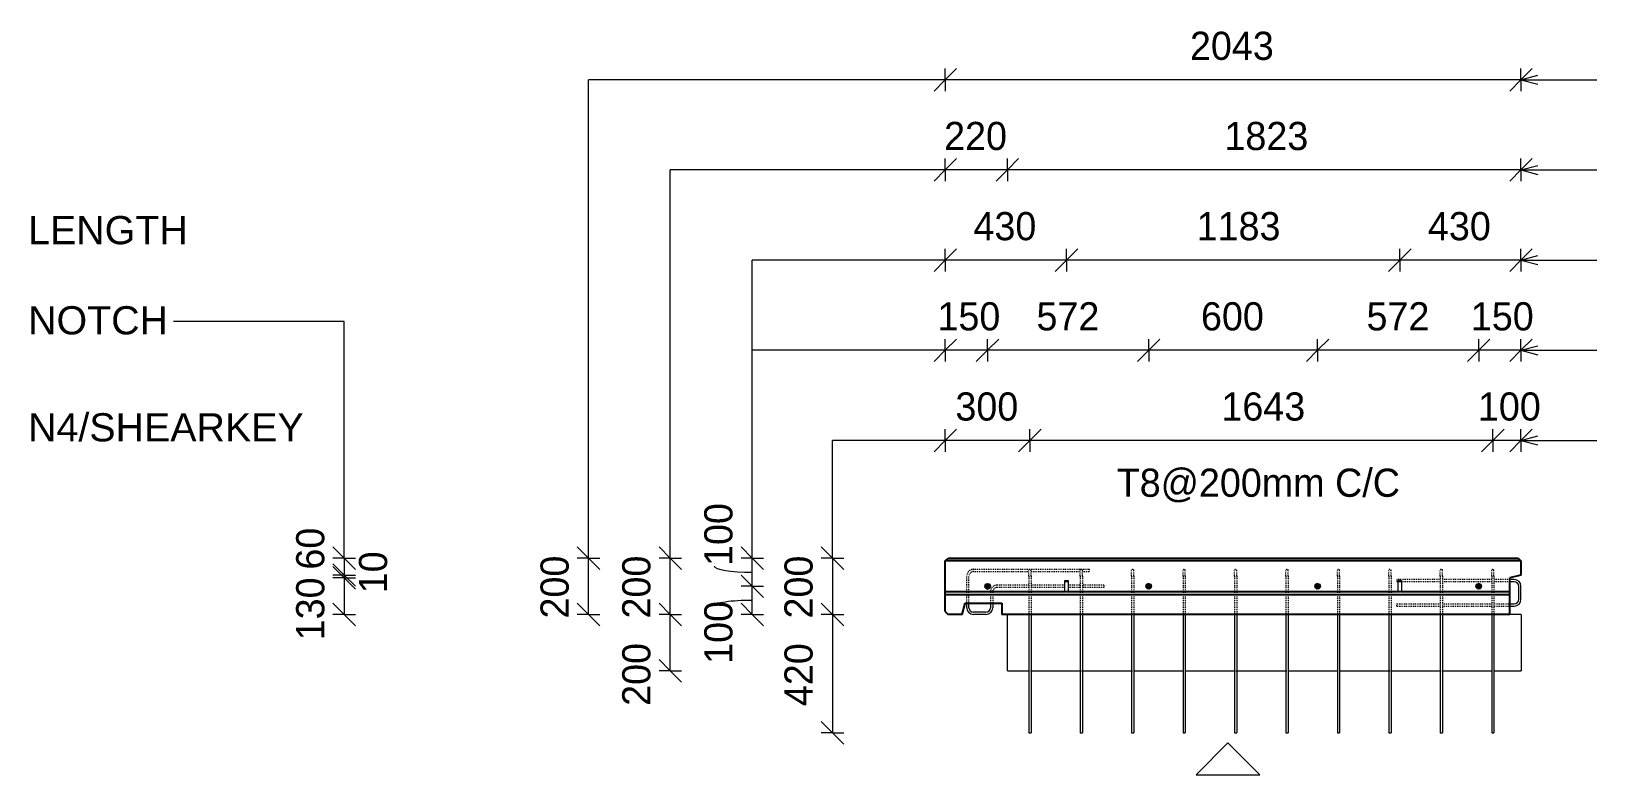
# Model space of a CAD drawing. Header units: millimetres. Extents: x -2992 to 15376, y 1067 to 18539.
# Drawn here: x 1906 to 7460, y 12345 to 14983 of the extents above; entities that cross this region are included whole.
import ezdxf

# ---------------------------------------------------------------- set-up
doc = ezdxf.new("R2010")
doc.units = ezdxf.units.MM
doc.linetypes.add('Dash', pattern=[6.36, 3.18, -3.18])
for name, color, linetype, lineweight in [('A-ANNO-DIMS', 211, 'Continuous', 9), ('A-ANNO-DIMS-40', 211, 'Continuous', 9), ('A-DETL-THIN', 151, 'Continuous', 18), ('A-GENM', 13, 'Continuous', 18), ('A-WALL', 113, 'Continuous', 25), ('A-WALL-HDLN', 110, 'Dash', 25), ('G-ANNO-TEXT', 231, 'Continuous', 9), ('S-BEAM', 12, 'Continuous', 18), ('S-BEAM-HDLN', 1, 'Dash', 18), ('S-RBAR', 171, 'Continuous', 18)]:
    doc.layers.add(name, color=color, linetype=linetype, lineweight=lineweight)
doc.styles.add('Arial_1', font='arial.ttf', dxfattribs={"height": 100})
doc.styles.add('Nirmala UI Semilight_1', font='NirmalaS.ttf', dxfattribs={"height": 100})
doc.dimstyles.new('Arrow_Filled_-_2_5_NI_UI', dxfattribs={"dimscale": 304.8, "dimtxt": 104.736395, "dimasz": 0.262467, "dimexe": 0.131234, "dimexo": 0.0625, "dimgap": 0.131234, "dimtad": 1, "dimdec": 4, "dimzin": 0, "dimdsep": 46, "dimtxsty": 'Nirmala UI Semilight_1', "dimblk1": 'OBLIQUE', "dimblk2": 'OBLIQUE', "dimsah": 1, "dimcen": 0.09, "dimazin": 0, "dimtfac": 1, "dimtdec": 4, "dimtix": 1, "dimtmove": 0, "dimatfit": 3, "dimfxl": 0.131234, "dimfxlon": 1, "dimtvp": 1, "dimtolj": 1, "dimtzin": 0, "dimarcsym": 2})
doc.dimstyles.new('Arrow_Filled_-_2_5_NI_UI_1', dxfattribs={"dimscale": 304.8, "dimtxt": 104.736395, "dimasz": 0.262467, "dimexe": 0.131234, "dimexo": 0.0625, "dimgap": 0.131234, "dimtad": 1, "dimdec": 4, "dimzin": 0, "dimdsep": 46, "dimtxsty": 'Nirmala UI Semilight_1', "dimblk1": 'OBLIQUE', "dimblk2": 'OBLIQUE', "dimsah": 1, "dimcen": 0.09, "dimazin": 0, "dimtfac": 1, "dimtdec": 4, "dimtix": 1, "dimtmove": 1, "dimatfit": 3, "dimfxl": 0.131234, "dimfxlon": 1, "dimtvp": 1, "dimtolj": 1, "dimtzin": 0, "dimarcsym": 2})
doc.dimstyles.new('Arrow_Filled_-_2_5_NI_UI_2', dxfattribs={"dimscale": 304.8, "dimtxt": 104.736395, "dimasz": 0.262467, "dimexe": 0.131234, "dimexo": 0.0625, "dimgap": 0.131234, "dimtad": 1, "dimdec": 4, "dimzin": 0, "dimdsep": 46, "dimtxsty": 'Nirmala UI Semilight_1', "dimblk1": 'OBLIQUE', "dimblk2": 'OBLIQUE', "dimsah": 1, "dimcen": 0.09, "dimazin": 0, "dimtfac": 1, "dimtdec": 4, "dimtix": 1, "dimtmove": 2, "dimatfit": 3, "dimfxl": 0.131234, "dimfxlon": 1, "dimtvp": 1, "dimtolj": 1, "dimtzin": 0, "dimarcsym": 2})

# ---------------------------------------------------------------- blocks, each defined once
blk = doc.blocks.new('RR spread anchor face based - RR-SA-4_0-180-1726831-Elevation Top1')
at = {"layer": 'A-GENM'}
for p, q in [((-17711.4, 13031.3), (-17711.4, 13033.8)), ((-17711.4, 13033.8), (-17699.4, 13033.8)), ((-17711.4, 12996.3), (-17711.4, 13031.3)), ((-17711.4, 13031.3), (-17699.4, 13031.3)), ((-17699.4, 13033.8), (-17699.4, 13031.3)), ((-17699.4, 13031.3), (-17699.4, 12996.3)), ((-17711.4, 12993.8), (-17711.4, 12996.3)), ((-17711.4, 12996.3), (-17699.4, 12996.3)), ((-17699.4, 12993.8), (-17711.4, 12993.8)), ((-17699.4, 12996.3), (-17699.4, 12993.8))]:
    blk.add_line(p, q, dxfattribs=at)
blk = doc.blocks.new('M_Rectangular Corbel - M_Rectangular Corbel-1563094-Elevation Top1')
at = {"layer": 'S-BEAM'}
for p, q in [((-17915.4, 12713.8), (-17915.4, 12913.8)), ((-16092.9, 12913.8), (-16132.9, 12913.8)), ((-16092.9, 12913.8), (-16092.9, 12713.8)), ((-17915.4, 12713.8), (-17839.4, 12713.8)), ((-17831.4, 12713.8), (-17656.9, 12713.8)), ((-17648.9, 12713.8), (-17474.4, 12713.8)), ((-17466.4, 12713.8), (-17291.9, 12713.8)), ((-17283.9, 12713.8), (-17109.4, 12713.8)), ((-17101.4, 12713.8), (-16926.9, 12713.8)), ((-16918.9, 12713.8), (-16744.4, 12713.8)), ((-16736.4, 12713.8), (-16561.9, 12713.8)), ((-16553.9, 12713.8), (-16379.4, 12713.8)), ((-16371.4, 12713.8), (-16196.9, 12713.8)), ((-16188.9, 12713.8), (-16092.9, 12713.8))]:
    blk.add_line(p, q, dxfattribs=at)
at = {"layer": 'S-BEAM-HDLN'}
for p, q in [((-17839.4, 12713.8), (-17831.5, 12713.8)), ((-17656.9, 12713.8), (-17649, 12713.8)), ((-17474.4, 12713.8), (-17466.5, 12713.8)), ((-17291.9, 12713.8), (-17284, 12713.8)), ((-17109.4, 12713.8), (-17101.5, 12713.8)), ((-16926.9, 12713.8), (-16919, 12713.8)), ((-16744.4, 12713.8), (-16736.5, 12713.8)), ((-16561.9, 12713.8), (-16554, 12713.8)), ((-16379.4, 12713.8), (-16371.5, 12713.8)), ((-16196.9, 12713.8), (-16189, 12713.8))]:
    blk.add_line(p, q, dxfattribs=at)
blk = doc.blocks.new('DIMBLOCK12-Elevation Top')
at = {"layer": 'A-ANNO-DIMS-40'}
for p, q in [((3016.1, 13113.8), (2976.1, 13153.8)), ((3016.1, 13113.8), (2976.1, 13113.8)), ((3016.1, 13113.8), (3016.1, 13053.8)), ((3016.1, 13113.8), (3056.1, 13073.8)), ((3016.1, 13113.8), (3056.1, 13113.8)), ((3016.1, 13053.8), (2976.1, 13093.8)), ((3016.1, 13053.8), (2976.1, 13053.8)), ((3016.1, 13053.8), (3056.1, 13013.8)), ((3016.1, 13053.8), (3056.1, 13053.8))]:
    blk.add_line(p, q, dxfattribs=at)
at = {"layer": 'A-ANNO-DIMS-40', "color": 0, "insert": (2845.7, 13073), "char_height": 100, "width": 182.813, "attachment_point": 1, "rotation": 90, "line_spacing_factor": 1.142579, "style": 'Nirmala UI Semilight_1'}
blk.add_mtext('60', dxfattribs=at)
blk = doc.blocks.new('_Oblique')
at = {"color": 0, "linetype": 'ByBlock', "lineweight": -2}
blk.add_line((-0.5, -0.5), (0.5, 0.5), dxfattribs=at)
blk = doc.blocks.new('DIMBLOCK13-Elevation Top')
at = {"layer": 'A-ANNO-DIMS-40'}
for p, q in [((3016.1, 13053.8), (2976.1, 13093.8)), ((3016.1, 13043.8), (2976.1, 13083.8)), ((3016.1, 13053.8), (2976.1, 13053.8)), ((3016.1, 13053.8), (3016.1, 13043.8)), ((3016.1, 13053.8), (3056.1, 13013.8)), ((3016.1, 13053.8), (3056.1, 13053.8)), ((3016.1, 13043.8), (2976.1, 13043.8)), ((3016.1, 13043.8), (3056.1, 13003.8)), ((3016.1, 13043.8), (3056.1, 13043.8))]:
    blk.add_line(p, q, dxfattribs=at)
at = {"layer": 'A-ANNO-DIMS-40', "color": 0, "insert": (3068.6, 12989), "char_height": 100, "width": 155.391, "attachment_point": 1, "rotation": 90, "line_spacing_factor": 1.142579, "style": 'Nirmala UI Semilight_1'}
blk.add_mtext('10', dxfattribs=at)
blk = doc.blocks.new('DIMBLOCK14-Elevation Top')
at = {"layer": 'A-ANNO-DIMS-40'}
for p, q in [((3016.1, 13043.8), (2976.1, 13083.8)), ((3016.1, 13043.8), (2976.1, 13043.8)), ((3016.1, 13043.8), (3016.1, 12913.8)), ((3016.1, 13043.8), (3056.1, 13003.8)), ((3016.1, 13043.8), (3056.1, 13043.8)), ((3016.1, 12913.8), (2976.1, 12953.8)), ((3016.1, 12913.8), (2976.1, 12913.8)), ((3016.1, 12913.8), (3056.1, 12873.8)), ((3016.1, 12913.8), (3056.1, 12913.8))]:
    blk.add_line(p, q, dxfattribs=at)
at = {"layer": 'A-ANNO-DIMS-40', "color": 0, "insert": (2845.7, 12822.1), "char_height": 100, "width": 246.797, "attachment_point": 1, "rotation": 90, "line_spacing_factor": 1.142579, "style": 'Nirmala UI Semilight_1'}
blk.add_mtext('130', dxfattribs=at)
blk = doc.blocks.new('DIMBLOCK20-Elevation Top1')
at = {"layer": 'A-ANNO-DIMS-40'}
for p, q in [((5149.1, 14811.4), (5189.1, 14851.4)), ((5149.1, 14811.4), (5149.1, 14851.4)), ((7191.6, 14811.4), (7231.6, 14851.4)), ((7191.6, 14811.4), (7191.6, 14851.4)), ((5149.1, 14811.4), (5109.1, 14771.4)), ((7191.6, 14811.4), (5149.1, 14811.4)), ((5149.1, 14811.4), (5149.1, 14771.4)), ((7191.6, 14811.4), (7151.6, 14771.4)), ((7191.6, 14811.4), (7191.6, 14771.4))]:
    blk.add_line(p, q, dxfattribs=at)
at = {"layer": 'A-ANNO-DIMS-40', "color": 0, "insert": (6017, 14981.9), "char_height": 100, "width": 367.91, "attachment_point": 1, "line_spacing_factor": 1.142579, "style": 'Nirmala UI Semilight_1'}
blk.add_mtext('2043', dxfattribs=at)
blk = doc.blocks.new('DIMBLOCK21-Elevation Top1')
at = {"layer": 'A-ANNO-DIMS-40'}
for p, q in [((6761.6, 14171.4), (6721.6, 14131.4)), ((6761.6, 14171.4), (6801.6, 14211.4)), ((6761.6, 14171.4), (6761.6, 14211.4)), ((7191.6, 14171.4), (6761.6, 14171.4)), ((6761.6, 14171.4), (6761.6, 14131.4)), ((7191.6, 14171.4), (7151.6, 14131.4)), ((7191.6, 14171.4), (7231.6, 14211.4)), ((7191.6, 14171.4), (7191.6, 14211.4)), ((7191.6, 14171.4), (7191.6, 14131.4))]:
    blk.add_line(p, q, dxfattribs=at)
at = {"layer": 'A-ANNO-DIMS-40', "color": 0, "insert": (6861.4, 14341.9), "char_height": 100, "width": 276.504, "attachment_point": 1, "line_spacing_factor": 1.142579, "style": 'Nirmala UI Semilight_1'}
blk.add_mtext('430', dxfattribs=at)
blk = doc.blocks.new('DIMBLOCK22-Elevation Top1')
at = {"layer": 'A-ANNO-DIMS-40'}
for p, q in [((5579.1, 14171.4), (5539.1, 14131.4)), ((5579.1, 14171.4), (5619.1, 14211.4)), ((5579.1, 14171.4), (5579.1, 14211.4)), ((6761.6, 14171.4), (5579.1, 14171.4)), ((5579.1, 14171.4), (5579.1, 14131.4)), ((6761.6, 14171.4), (6721.6, 14131.4)), ((6761.6, 14171.4), (6801.6, 14211.4)), ((6761.6, 14171.4), (6761.6, 14211.4)), ((6761.6, 14171.4), (6761.6, 14131.4))]:
    blk.add_line(p, q, dxfattribs=at)
at = {"layer": 'A-ANNO-DIMS-40', "color": 0, "insert": (6040.8, 14341.9), "char_height": 100, "width": 310.781, "attachment_point": 1, "line_spacing_factor": 1.142579, "style": 'Nirmala UI Semilight_1'}
blk.add_mtext('1183', dxfattribs=at)
blk = doc.blocks.new('DIMBLOCK23-Elevation Top1')
at = {"layer": 'A-ANNO-DIMS-40'}
for p, q in [((5149.1, 14171.4), (5109.1, 14131.4)), ((5149.1, 14171.4), (5189.1, 14211.4)), ((5149.1, 14171.4), (5149.1, 14211.4)), ((5579.1, 14171.4), (5149.1, 14171.4)), ((5149.1, 14171.4), (5149.1, 14131.4)), ((5579.1, 14171.4), (5539.1, 14131.4)), ((5579.1, 14171.4), (5619.1, 14211.4)), ((5579.1, 14171.4), (5579.1, 14211.4)), ((5579.1, 14171.4), (5579.1, 14131.4))]:
    blk.add_line(p, q, dxfattribs=at)
at = {"layer": 'A-ANNO-DIMS-40', "color": 0, "insert": (5248.9, 14341.9), "char_height": 100, "width": 276.504, "attachment_point": 1, "line_spacing_factor": 1.142579, "style": 'Nirmala UI Semilight_1'}
blk.add_mtext('430', dxfattribs=at)
blk = doc.blocks.new('DIMBLOCK24-Elevation Top1')
at = {"layer": 'A-ANNO-DIMS-40'}
for p, q in [((3883.2, 13113.8), (3843.2, 13153.8)), ((3883.2, 13113.8), (3843.2, 13113.8)), ((3883.2, 12913.8), (3883.2, 13113.8)), ((3883.2, 13113.8), (3923.2, 13073.8)), ((3883.2, 13113.8), (3923.2, 13113.8)), ((3883.2, 12913.8), (3843.2, 12953.8)), ((3883.2, 12913.8), (3843.2, 12913.8)), ((3883.2, 12913.8), (3923.2, 12873.8)), ((3883.2, 12913.8), (3923.2, 12913.8))]:
    blk.add_line(p, q, dxfattribs=at)
at = {"layer": 'A-ANNO-DIMS-40', "color": 0, "insert": (3712.7, 12899.5), "char_height": 100, "width": 274.219, "attachment_point": 1, "rotation": 90, "line_spacing_factor": 1.142579, "style": 'Nirmala UI Semilight_1'}
blk.add_mtext('200', dxfattribs=at)
blk = doc.blocks.new('DIMBLOCK25-Elevation Top1')
at = {"layer": 'A-ANNO-DIMS-40'}
for p, q in [((4464.2, 13013.8), (4424.2, 13053.8)), ((4464.2, 13013.8), (4424.2, 13013.8)), ((4464.2, 12913.8), (4464.2, 13013.8)), ((4464.2, 13013.8), (4504.2, 12973.8)), ((4464.2, 13013.8), (4504.2, 13013.8)), ((4464.2, 12913.8), (4424.2, 12953.8)), ((4464.2, 12913.8), (4424.2, 12913.8)), ((4464.2, 12913.8), (4504.2, 12873.8)), ((4464.2, 12913.8), (4504.2, 12913.8))]:
    blk.add_line(p, q, dxfattribs=at)
blk.add_ellipse((4464.2, 12944.2), major_axis=(135.2, 0), ratio=0.144692, start_param=1.570796, end_param=3.141593, dxfattribs=at)
at = {"layer": 'A-ANNO-DIMS-40', "color": 0, "insert": (4293.8, 12738.6), "char_height": 100, "width": 246.797, "attachment_point": 1, "rotation": 90, "line_spacing_factor": 1.142579, "style": 'Nirmala UI Semilight_1'}
blk.add_mtext('100', dxfattribs=at)
blk = doc.blocks.new('DIMBLOCK26-Elevation Top1')
at = {"layer": 'A-ANNO-DIMS-40'}
for p, q in [((4464.2, 13113.8), (4424.2, 13153.8)), ((4464.2, 13113.8), (4424.2, 13113.8)), ((4464.2, 13013.8), (4464.2, 13113.8)), ((4464.2, 13113.8), (4504.2, 13073.8)), ((4464.2, 13113.8), (4504.2, 13113.8)), ((4464.2, 13013.8), (4424.2, 13053.8)), ((4464.2, 13013.8), (4424.2, 13013.8)), ((4464.2, 13013.8), (4504.2, 12973.8)), ((4464.2, 13013.8), (4504.2, 13013.8))]:
    blk.add_line(p, q, dxfattribs=at)
blk.add_ellipse((4464.2, 13086), major_axis=(135.2, 0), ratio=0.16439, start_param=3.141593, end_param=4.712389, dxfattribs=at)
at = {"layer": 'A-ANNO-DIMS-40', "color": 0, "insert": (4293.8, 13086), "char_height": 100, "width": 246.797, "attachment_point": 1, "rotation": 90, "line_spacing_factor": 1.142579, "style": 'Nirmala UI Semilight_1'}
blk.add_mtext('100', dxfattribs=at)
blk = doc.blocks.new('DIMBLOCK27-Elevation Top1')
at = {"layer": 'A-ANNO-DIMS-40'}
for p, q in [((7041.6, 13851.4), (7081.6, 13891.4)), ((7041.6, 13851.4), (7041.6, 13891.4)), ((7191.6, 13851.4), (7231.6, 13891.4)), ((7191.6, 13851.4), (7191.6, 13891.4)), ((7041.6, 13851.4), (7001.6, 13811.4)), ((7191.6, 13851.4), (7041.6, 13851.4)), ((7041.6, 13851.4), (7041.6, 13811.4)), ((7191.6, 13851.4), (7151.6, 13811.4)), ((7191.6, 13851.4), (7191.6, 13811.4))]:
    blk.add_line(p, q, dxfattribs=at)
at = {"layer": 'A-ANNO-DIMS-40', "color": 0, "insert": (7013.7, 14021.9), "char_height": 100, "width": 246.797, "attachment_point": 1, "line_spacing_factor": 1.142579, "style": 'Nirmala UI Semilight_1'}
blk.add_mtext('150', dxfattribs=at)
blk = doc.blocks.new('DIMBLOCK28-Elevation Top1')
at = {"layer": 'A-ANNO-DIMS-40'}
for p, q in [((6470.1, 13851.4), (6510.1, 13891.4)), ((6470.1, 13851.4), (6470.1, 13891.4)), ((7041.6, 13851.4), (7081.6, 13891.4)), ((7041.6, 13851.4), (7041.6, 13891.4)), ((6470.1, 13851.4), (6430.1, 13811.4)), ((7041.6, 13851.4), (6470.1, 13851.4)), ((6470.1, 13851.4), (6470.1, 13811.4)), ((7041.6, 13851.4), (7001.6, 13811.4)), ((7041.6, 13851.4), (7041.6, 13811.4))]:
    blk.add_line(p, q, dxfattribs=at)
at = {"layer": 'A-ANNO-DIMS-40', "color": 0, "insert": (6643.5, 14021.9), "char_height": 100, "width": 269.649, "attachment_point": 1, "line_spacing_factor": 1.142579, "style": 'Nirmala UI Semilight_1'}
blk.add_mtext('572', dxfattribs=at)
blk = doc.blocks.new('DIMBLOCK29-Elevation Top1')
at = {"layer": 'A-ANNO-DIMS-40'}
for p, q in [((5870.6, 13851.4), (5910.6, 13891.4)), ((5870.6, 13851.4), (5870.6, 13891.4)), ((6470.1, 13851.4), (6510.1, 13891.4)), ((6470.1, 13851.4), (6470.1, 13891.4)), ((5870.6, 13851.4), (5830.6, 13811.4)), ((6470.1, 13851.4), (5870.6, 13851.4)), ((5870.6, 13851.4), (5870.6, 13811.4)), ((6470.1, 13851.4), (6430.1, 13811.4)), ((6470.1, 13851.4), (6470.1, 13811.4))]:
    blk.add_line(p, q, dxfattribs=at)
at = {"layer": 'A-ANNO-DIMS-40', "color": 0, "insert": (6056.1, 14021.9), "char_height": 100, "width": 274.219, "attachment_point": 1, "line_spacing_factor": 1.142579, "style": 'Nirmala UI Semilight_1'}
blk.add_mtext('600', dxfattribs=at)
blk = doc.blocks.new('DIMBLOCK30-Elevation Top1')
at = {"layer": 'A-ANNO-DIMS-40'}
for p, q in [((5299.1, 13851.4), (5339.1, 13891.4)), ((5299.1, 13851.4), (5299.1, 13891.4)), ((5870.6, 13851.4), (5910.6, 13891.4)), ((5870.6, 13851.4), (5870.6, 13891.4)), ((5299.1, 13851.4), (5259.1, 13811.4)), ((5870.6, 13851.4), (5299.1, 13851.4)), ((5299.1, 13851.4), (5299.1, 13811.4)), ((5870.6, 13851.4), (5830.6, 13811.4)), ((5870.6, 13851.4), (5870.6, 13811.4))]:
    blk.add_line(p, q, dxfattribs=at)
at = {"layer": 'A-ANNO-DIMS-40', "color": 0, "insert": (5472.5, 14021.9), "char_height": 100, "width": 269.649, "attachment_point": 1, "line_spacing_factor": 1.142579, "style": 'Nirmala UI Semilight_1'}
blk.add_mtext('572', dxfattribs=at)
blk = doc.blocks.new('DIMBLOCK31-Elevation Top1')
at = {"layer": 'A-ANNO-DIMS-40'}
for p, q in [((5149.1, 13851.4), (5189.1, 13891.4)), ((5149.1, 13851.4), (5149.1, 13891.4)), ((5299.1, 13851.4), (5339.1, 13891.4)), ((5299.1, 13851.4), (5299.1, 13891.4)), ((5149.1, 13851.4), (5109.1, 13811.4)), ((5299.1, 13851.4), (5149.1, 13851.4)), ((5149.1, 13851.4), (5149.1, 13811.4)), ((5299.1, 13851.4), (5259.1, 13811.4)), ((5299.1, 13851.4), (5299.1, 13811.4))]:
    blk.add_line(p, q, dxfattribs=at)
at = {"layer": 'A-ANNO-DIMS-40', "color": 0, "insert": (5121.2, 14021.9), "char_height": 100, "width": 246.797, "attachment_point": 1, "line_spacing_factor": 1.142579, "style": 'Nirmala UI Semilight_1'}
blk.add_mtext('150', dxfattribs=at)
blk = doc.blocks.new('DIMBLOCK32-Elevation Top1')
at = {"layer": 'A-ANNO-DIMS-40'}
for p, q in [((5369.1, 14491.4), (5409.1, 14531.4)), ((5369.1, 14491.4), (5369.1, 14531.4)), ((7191.6, 14491.4), (7231.6, 14531.4)), ((7191.6, 14491.4), (7191.6, 14531.4)), ((5369.1, 14491.4), (5329.1, 14451.4)), ((7191.6, 14491.4), (5369.1, 14491.4)), ((5369.1, 14491.4), (5369.1, 14451.4)), ((7191.6, 14491.4), (7151.6, 14451.4)), ((7191.6, 14491.4), (7191.6, 14451.4))]:
    blk.add_line(p, q, dxfattribs=at)
at = {"layer": 'A-ANNO-DIMS-40', "color": 0, "insert": (6139.4, 14661.9), "char_height": 100, "width": 338.203, "attachment_point": 1, "line_spacing_factor": 1.142579, "style": 'Nirmala UI Semilight_1'}
blk.add_mtext('1823', dxfattribs=at)
blk = doc.blocks.new('DIMBLOCK33-Elevation Top1')
at = {"layer": 'A-ANNO-DIMS-40'}
for p, q in [((5149.1, 14491.4), (5189.1, 14531.4)), ((5149.1, 14491.4), (5149.1, 14531.4)), ((5369.1, 14491.4), (5409.1, 14531.4)), ((5369.1, 14491.4), (5369.1, 14531.4)), ((5149.1, 14491.4), (5109.1, 14451.4)), ((5369.1, 14491.4), (5149.1, 14491.4)), ((5149.1, 14491.4), (5149.1, 14451.4)), ((5369.1, 14491.4), (5329.1, 14451.4)), ((5369.1, 14491.4), (5369.1, 14451.4))]:
    blk.add_line(p, q, dxfattribs=at)
at = {"layer": 'A-ANNO-DIMS-40', "color": 0, "insert": (5144.8, 14661.9), "char_height": 100, "width": 274.219, "attachment_point": 1, "line_spacing_factor": 1.142579, "style": 'Nirmala UI Semilight_1'}
blk.add_mtext('220', dxfattribs=at)
blk = doc.blocks.new('DIMBLOCK34-Elevation Top1')
at = {"layer": 'A-ANNO-DIMS-40'}
for p, q in [((4173.2, 12913.8), (4133.2, 12953.8)), ((4173.2, 12913.8), (4133.2, 12913.8)), ((4173.2, 12713.8), (4173.2, 12913.8)), ((4173.2, 12913.8), (4213.2, 12873.8)), ((4173.2, 12913.8), (4213.2, 12913.8)), ((4173.2, 12713.8), (4133.2, 12753.8)), ((4173.2, 12713.8), (4133.2, 12713.8)), ((4173.2, 12713.8), (4213.2, 12673.8)), ((4173.2, 12713.8), (4213.2, 12713.8))]:
    blk.add_line(p, q, dxfattribs=at)
at = {"layer": 'A-ANNO-DIMS-40', "color": 0, "insert": (4002.7, 12589.5), "char_height": 100, "width": 274.219, "attachment_point": 1, "rotation": 90, "line_spacing_factor": 1.142579, "style": 'Nirmala UI Semilight_1'}
blk.add_mtext('200', dxfattribs=at)
blk = doc.blocks.new('DIMBLOCK35-Elevation Top1')
at = {"layer": 'A-ANNO-DIMS-40'}
for p, q in [((4173.2, 13113.8), (4133.2, 13153.8)), ((4173.2, 13113.8), (4133.2, 13113.8)), ((4173.2, 12913.8), (4173.2, 13113.8)), ((4173.2, 13113.8), (4213.2, 13073.8)), ((4173.2, 13113.8), (4213.2, 13113.8)), ((4173.2, 12913.8), (4133.2, 12953.8)), ((4173.2, 12913.8), (4133.2, 12913.8)), ((4173.2, 12913.8), (4213.2, 12873.8)), ((4173.2, 12913.8), (4213.2, 12913.8))]:
    blk.add_line(p, q, dxfattribs=at)
at = {"layer": 'A-ANNO-DIMS-40', "color": 0, "insert": (4002.7, 12899.5), "char_height": 100, "width": 274.219, "attachment_point": 1, "rotation": 90, "line_spacing_factor": 1.142579, "style": 'Nirmala UI Semilight_1'}
blk.add_mtext('200', dxfattribs=at)
blk = doc.blocks.new('DIMBLOCK36-Elevation Top1')
at = {"layer": 'A-ANNO-DIMS-40'}
for p, q in [((7091.6, 13531.4), (7131.6, 13571.4)), ((7091.6, 13531.4), (7091.6, 13571.4)), ((7191.6, 13531.4), (7231.6, 13571.4)), ((7191.6, 13531.4), (7191.6, 13571.4)), ((7091.6, 13531.4), (7051.6, 13491.4)), ((7191.6, 13531.4), (7091.6, 13531.4)), ((7091.6, 13531.4), (7091.6, 13491.4)), ((7191.6, 13531.4), (7151.6, 13491.4)), ((7191.6, 13531.4), (7191.6, 13491.4))]:
    blk.add_line(p, q, dxfattribs=at)
at = {"layer": 'A-ANNO-DIMS-40', "color": 0, "insert": (7038.7, 13701.9), "char_height": 100, "width": 246.797, "attachment_point": 1, "line_spacing_factor": 1.142579, "style": 'Nirmala UI Semilight_1'}
blk.add_mtext('100', dxfattribs=at)
blk = doc.blocks.new('DIMBLOCK37-Elevation Top1')
at = {"layer": 'A-ANNO-DIMS-40'}
for p, q in [((5449.1, 13531.4), (5489.1, 13571.4)), ((5449.1, 13531.4), (5449.1, 13571.4)), ((7091.6, 13531.4), (7131.6, 13571.4)), ((7091.6, 13531.4), (7091.6, 13571.4)), ((5449.1, 13531.4), (5409.1, 13491.4)), ((7091.6, 13531.4), (5449.1, 13531.4)), ((5449.1, 13531.4), (5449.1, 13491.4)), ((7091.6, 13531.4), (7051.6, 13491.4)), ((7091.6, 13531.4), (7091.6, 13491.4))]:
    blk.add_line(p, q, dxfattribs=at)
at = {"layer": 'A-ANNO-DIMS-40', "color": 0, "char_height": 100, "attachment_point": 1, "line_spacing_factor": 1.142579, "style": 'Nirmala UI Semilight_1'}
for s, insert, width in [('1643', (6128.5, 13701.9), 340.488), ('T8@200mm C/C', (5757.1, 13431.4), 1231.7)]:
    blk.add_mtext(s, dxfattribs=dict(at, insert=insert, width=width))
blk = doc.blocks.new('DIMBLOCK38-Elevation Top1')
at = {"layer": 'A-ANNO-DIMS-40'}
for p, q in [((5149.1, 13531.4), (5189.1, 13571.4)), ((5149.1, 13531.4), (5149.1, 13571.4)), ((5449.1, 13531.4), (5489.1, 13571.4)), ((5449.1, 13531.4), (5449.1, 13571.4)), ((5149.1, 13531.4), (5109.1, 13491.4)), ((5449.1, 13531.4), (5149.1, 13531.4)), ((5149.1, 13531.4), (5149.1, 13491.4)), ((5449.1, 13531.4), (5409.1, 13491.4)), ((5449.1, 13531.4), (5449.1, 13491.4))]:
    blk.add_line(p, q, dxfattribs=at)
at = {"layer": 'A-ANNO-DIMS-40', "color": 0, "insert": (5184.8, 13701.9), "char_height": 100, "width": 274.219, "attachment_point": 1, "line_spacing_factor": 1.142579, "style": 'Nirmala UI Semilight_1'}
blk.add_mtext('300', dxfattribs=at)
blk = doc.blocks.new('DIMBLOCK39-Elevation Top1')
at = {"layer": 'A-ANNO-DIMS-40'}
for p, q in [((4748.7, 13113.8), (4708.7, 13153.8)), ((4748.7, 13113.8), (4708.7, 13113.8)), ((4748.7, 13113.8), (4748.7, 12913.8)), ((4748.7, 13113.8), (4788.7, 13073.8)), ((4748.7, 13113.8), (4788.7, 13113.8)), ((4748.7, 12913.8), (4708.7, 12953.8)), ((4748.7, 12913.8), (4708.7, 12913.8)), ((4748.7, 12913.8), (4788.7, 12873.8)), ((4748.7, 12913.8), (4788.7, 12913.8))]:
    blk.add_line(p, q, dxfattribs=at)
at = {"layer": 'A-ANNO-DIMS-40', "color": 0, "insert": (4578.2, 12899.5), "char_height": 100, "width": 274.219, "attachment_point": 1, "rotation": 90, "line_spacing_factor": 1.142579, "style": 'Nirmala UI Semilight_1'}
blk.add_mtext('200', dxfattribs=at)
blk = doc.blocks.new('DIMBLOCK40-Elevation Top1')
at = {"layer": 'A-ANNO-DIMS-40'}
for p, q in [((4748.7, 12913.8), (4708.7, 12953.8)), ((4748.7, 12913.8), (4708.7, 12913.8)), ((4748.7, 12913.8), (4748.7, 12493.8)), ((4748.7, 12913.8), (4788.7, 12873.8)), ((4748.7, 12913.8), (4788.7, 12913.8)), ((4748.7, 12493.8), (4708.7, 12533.8)), ((4748.7, 12493.8), (4708.7, 12493.8)), ((4748.7, 12493.8), (4788.7, 12453.8)), ((4748.7, 12493.8), (4788.7, 12493.8))]:
    blk.add_line(p, q, dxfattribs=at)
at = {"layer": 'A-ANNO-DIMS-40', "color": 0, "insert": (4578.2, 12588.6), "char_height": 100, "width": 276.504, "attachment_point": 1, "rotation": 90, "line_spacing_factor": 1.142579, "style": 'Nirmala UI Semilight_1'}
blk.add_mtext('420', dxfattribs=at)

msp = doc.modelspace()

# ---------------------------------------------------------------- hatches: boundary and pattern name
at = {"layer": 'S-RBAR'}
h = msp.add_hatch(color=256, dxfattribs=at)
edge = h.paths.add_edge_path()
edge.add_arc((5299.07985, 13013.80383), 10, 0, 360)
for points in [[(5299.07985, 13003.80383), (5308.59041, 13010.71366), (5304.9577, 13021.894), (5293.20199, 13021.894), (5289.56928, 13010.71366)], [(5867.48968, 13004.29326), (5878.67002, 13007.92598), (5878.67002, 13019.68168), (5867.48968, 13023.3144), (5860.57985, 13013.80383)], [(6466.98968, 13004.29326), (6478.17002, 13007.92598), (6478.17002, 13019.68168), (6466.98968, 13023.3144), (6460.07985, 13013.80383)], [(7035.70199, 13005.71366), (7047.4577, 13005.71366), (7051.09041, 13016.894), (7041.57985, 13023.80383), (7032.06928, 13016.894)]]:
    msp.add_hatch(color=256, dxfattribs=at).paths.add_polyline_path(points)
h = msp.add_hatch(color=256, dxfattribs=at)
edge = h.paths.add_edge_path()
edge.add_arc((5870.57985, 13013.80383), 10, 0, 360)
h = msp.add_hatch(color=256, dxfattribs=at)
edge = h.paths.add_edge_path()
edge.add_arc((6470.07985, 13013.80383), 10, 0, 360)
h = msp.add_hatch(color=256, dxfattribs=at)
edge = h.paths.add_edge_path()
edge.add_arc((7041.57985, 13013.80383), 10, 0, 360)

# ---------------------------------------------------------------- linework, layer by layer
at = {"layer": 'A-DETL-THIN'}
for p, q in [((3883.16195, 13113.80383), (3883.16195, 14811.41057)), ((5149.07985, 14811.41057), (3883.16195, 14811.41057)), ((4173.16195, 13113.80383), (4173.16195, 14491.41057)), ((5149.07985, 14491.41057), (4173.16195, 14491.41057)), ((4464.22275, 13113.80383), (4464.22275, 14171.41057)), ((5149.07985, 14171.41057), (4464.22275, 14171.41057)), ((3016.13337, 13953.80383), (2411.13337, 13953.80383)), ((3016.13337, 13113.80383), (3016.13337, 13953.80383)), ((5149.07985, 13851.41057), (4464.22275, 13851.41057)), ((4748.68302, 13113.80383), (4748.68302, 13531.41057)), ((5149.07985, 13531.41057), (4748.68302, 13531.41057)), ((5445.07985, 12493.80383), (5453.07985, 12493.80383)), ((6151.75754, 12458.34729), (6038.62045, 12345.2102)), ((6264.89462, 12345.2102), (6151.75754, 12458.34729)), ((6038.62045, 12345.2102), (6264.89462, 12345.2102))]:
    msp.add_line(p, q, dxfattribs=at)
at = {"layer": 'A-WALL'}
for p, q in [((5149.07442, 13103.79582), (5159.08243, 13113.80383)), ((5159.08243, 13113.80383), (7181.57726, 13113.80383)), ((7181.57726, 13113.80383), (7191.58527, 13103.79582)), ((5149.07985, 12923.80641), (5149.07985, 13103.80125)), ((7191.57985, 13103.78498), (5149.07985, 13103.78498)), ((7191.57985, 13053.80383), (7151.57985, 13043.80383)), ((7191.57985, 13103.80125), (7191.57985, 13053.80383)), ((7151.57985, 12913.80383), (7151.57985, 13043.80383)), ((5573.07985, 12993.9235), (5149.07985, 12993.9235)), ((7151.57985, 12984.04069), (5149.07985, 12984.04069)), ((5209.07985, 12913.80383), (5219.07985, 12953.80383)), ((5219.07985, 12953.80383), (5349.07985, 12953.80383)), ((5349.07985, 12953.80383), (5349.07985, 12913.80383)), ((6755.57985, 12993.9235), (5585.07985, 12993.9235)), ((7151.57985, 12993.9235), (6767.57985, 12993.9235)), ((5149.07985, 12923.80641), (5159.08243, 12913.80383)), ((5209.07985, 12913.80383), (5159.08243, 12913.80383)), ((7151.57985, 12913.80383), (5349.07985, 12913.80383))]:
    msp.add_line(p, q, dxfattribs=at)
at = {"layer": 'A-WALL-HDLN'}
for p, q in [((5585.03024, 12993.9235), (5573.12946, 12993.9235)), ((6767.53024, 12993.9235), (6755.62946, 12993.9235))]:
    msp.add_line(p, q, dxfattribs=at)
at = {"layer": 'G-ANNO-TEXT', "color": 10}
for p, q in [((7191.52925, 14811.62882), (7251.52925, 14827.70577)), ((7191.52925, 14811.62882), (7251.52925, 14795.55187)), ((7191.52925, 14811.62882), (7460.16402, 14811.62882)), ((7191.52925, 14491.62882), (7251.52925, 14507.70577)), ((7191.52925, 14491.62882), (7251.52925, 14475.55187)), ((7191.52925, 14491.62882), (7460.16402, 14491.62882)), ((7191.52925, 14171.62882), (7251.52925, 14187.70577)), ((7191.52925, 14171.62882), (7251.52925, 14155.55187)), ((7191.52925, 14171.62882), (7460.16402, 14171.62882)), ((7191.52925, 13851.62882), (7251.52925, 13867.70577)), ((7191.52925, 13851.62882), (7251.52925, 13835.55187)), ((7191.52925, 13851.62882), (7460.16402, 13851.62882)), ((7191.52925, 13531.62882), (7251.52925, 13547.70577)), ((7191.52925, 13531.62882), (7251.52925, 13515.55187)), ((7191.52925, 13531.62882), (7460.16402, 13531.62882))]:
    msp.add_line(p, q, dxfattribs=at)
at = {"layer": 'S-RBAR', "linetype": 'Dash'}
for p, q in [((5249.07985, 13074.08449), (5660.46057, 13074.08449)), ((5249.07985, 13066.08449), (5445.07985, 13066.08449)), ((5445.07985, 13049.80383), (5445.07985, 13069.80383)), ((5453.07985, 13049.80383), (5453.07985, 13069.80383)), ((5453.07985, 13066.08449), (5627.57985, 13066.08449)), ((5627.57985, 13049.80383), (5627.57985, 13069.80383)), ((5635.57985, 13049.80383), (5635.57985, 13069.80383)), ((5635.57985, 13066.08449), (5660.46057, 13066.08449)), ((5660.46057, 13066.08449), (5660.46057, 13074.08449)), ((5810.07985, 13049.80383), (5810.07985, 13069.80383)), ((5818.07985, 13049.80383), (5818.07985, 13069.80383)), ((5992.57985, 13049.80383), (5992.57985, 13069.80383)), ((6000.57985, 13049.80383), (6000.57985, 13069.80383)), ((6175.07985, 13049.80383), (6175.07985, 13069.80383)), ((6183.07985, 13049.80383), (6183.07985, 13069.80383)), ((6357.57985, 13049.80383), (6357.57985, 13069.80383)), ((6365.57985, 13049.80383), (6365.57985, 13069.80383)), ((6540.07985, 13049.80383), (6540.07985, 13069.80383)), ((6548.07985, 13049.80383), (6548.07985, 13069.80383)), ((6722.57985, 13049.80383), (6722.57985, 13069.80383)), ((6730.57985, 13049.80383), (6730.57985, 13069.80383)), ((6905.07985, 13049.80383), (6905.07985, 13069.80383)), ((6913.07985, 13049.80383), (6913.07985, 13069.80383)), ((7087.57985, 13049.80383), (7087.57985, 13069.80383)), ((7095.57985, 13049.80383), (7095.57985, 13069.80383)), ((5225.07985, 12993.97311), (5225.07985, 13050.08449)), ((5233.07985, 12993.97311), (5233.07985, 13050.08449)), ((5445.07985, 13017.80383), (5333.07985, 13017.80383)), ((5445.07985, 13009.80383), (5333.07985, 13009.80383)), ((5445.07985, 13049.80383), (5445.07985, 12993.97311)), ((5453.07985, 13049.80383), (5453.07985, 12993.97311)), ((5573.07985, 13017.80383), (5453.07985, 13017.80383)), ((5573.07985, 13009.80383), (5453.07985, 13009.80383)), ((5627.57985, 13017.80383), (5585.07985, 13017.80383)), ((5627.57985, 13009.80383), (5585.07985, 13009.80383)), ((5627.57985, 13049.80383), (5627.57985, 12993.97311)), ((5635.57985, 13049.80383), (5635.57985, 12993.97311)), ((5711.07985, 13017.80383), (5635.57985, 13017.80383)), ((5711.07985, 13009.80383), (5635.57985, 13009.80383)), ((5711.07985, 13017.80383), (5711.07985, 13009.80383)), ((5810.07985, 13049.80383), (5810.07985, 12993.97311)), ((5818.07985, 13049.80383), (5818.07985, 12993.97311)), ((5992.57985, 13049.80383), (5992.57985, 12993.97311)), ((6000.57985, 13049.80383), (6000.57985, 12993.97311)), ((6175.07985, 13049.80383), (6175.07985, 12993.97311)), ((6183.07985, 13049.80383), (6183.07985, 12993.97311)), ((6357.57985, 13049.80383), (6357.57985, 12993.97311)), ((6365.57985, 13049.80383), (6365.57985, 12993.97311)), ((6540.07985, 13049.80383), (6540.07985, 12993.97311)), ((6548.07985, 13049.80383), (6548.07985, 12993.97311)), ((6722.57985, 13049.80383), (6722.57985, 12993.97311)), ((6730.57985, 13049.80383), (6730.57985, 12993.97311)), ((6905.07985, 13037.80383), (6751.57985, 13037.80383)), ((6751.57985, 13037.80383), (6751.57985, 13029.80383)), ((6755.57985, 13029.80383), (6751.57985, 13029.80383)), ((6905.07985, 13029.80383), (6767.57985, 13029.80383)), ((6905.07985, 13049.80383), (6905.07985, 12993.97311)), ((6913.07985, 13049.80383), (6913.07985, 12993.97311)), ((7087.57985, 13037.80383), (6913.07985, 13037.80383)), ((7087.57985, 13029.80383), (6913.07985, 13029.80383)), ((7087.57985, 13049.80383), (7087.57985, 12993.97311)), ((7095.57985, 13049.80383), (7095.57985, 12993.97311)), ((7151.53024, 13037.80383), (7095.57985, 13037.80383)), ((7151.53024, 13029.80383), (7095.57985, 13029.80383)), ((5225.07985, 12984.0903), (5225.07985, 12993.87389)), ((5225.07985, 12953.85344), (5225.07985, 12983.99108)), ((5233.07985, 12984.0903), (5233.07985, 12993.87389)), ((5233.07985, 12953.85344), (5233.07985, 12983.99108)), ((5309.07985, 12993.80383), (5309.07985, 12984.0903)), ((5309.07985, 12983.99108), (5309.07985, 12953.85344)), ((5317.07985, 12993.80383), (5317.07985, 12984.0903)), ((5317.07985, 12983.99108), (5317.07985, 12953.85344)), ((5445.07985, 12993.87389), (5445.07985, 12984.0903)), ((5445.07985, 12983.99108), (5445.07985, 12913.85344)), ((5453.07985, 12993.87389), (5453.07985, 12984.0903)), ((5453.07985, 12983.99108), (5453.07985, 12913.85344)), ((5627.57985, 12993.87389), (5627.57985, 12984.0903)), ((5627.57985, 12983.99108), (5627.57985, 12913.85344)), ((5635.57985, 12993.87389), (5635.57985, 12984.0903)), ((5635.57985, 12983.99108), (5635.57985, 12913.85344)), ((5810.07985, 12993.87389), (5810.07985, 12984.0903)), ((5810.07985, 12983.99108), (5810.07985, 12913.85344)), ((5818.07985, 12993.87389), (5818.07985, 12984.0903)), ((5818.07985, 12983.99108), (5818.07985, 12913.85344)), ((5992.57985, 12993.87389), (5992.57985, 12984.0903)), ((5992.57985, 12983.99108), (5992.57985, 12913.85344)), ((6000.57985, 12993.87389), (6000.57985, 12984.0903)), ((6000.57985, 12983.99108), (6000.57985, 12913.85344)), ((6175.07985, 12993.87389), (6175.07985, 12984.0903)), ((6175.07985, 12983.99108), (6175.07985, 12913.85344)), ((6183.07985, 12993.87389), (6183.07985, 12984.0903)), ((6183.07985, 12983.99108), (6183.07985, 12913.85344)), ((6357.57985, 12993.87389), (6357.57985, 12984.0903)), ((6357.57985, 12983.99108), (6357.57985, 12913.85344)), ((6365.57985, 12993.87389), (6365.57985, 12984.0903)), ((6365.57985, 12983.99108), (6365.57985, 12913.85344)), ((6540.07985, 12993.87389), (6540.07985, 12984.0903)), ((6540.07985, 12983.99108), (6540.07985, 12913.85344)), ((6548.07985, 12993.87389), (6548.07985, 12984.0903)), ((6548.07985, 12983.99108), (6548.07985, 12913.85344)), ((6722.57985, 12993.87389), (6722.57985, 12984.0903)), ((6722.57985, 12983.99108), (6722.57985, 12913.85344)), ((6730.57985, 12993.87389), (6730.57985, 12984.0903)), ((6730.57985, 12983.99108), (6730.57985, 12913.85344)), ((6751.57985, 12951.67529), (6905.07985, 12951.67529)), ((6751.57985, 12943.67529), (6751.57985, 12951.67529)), ((6751.57985, 12943.67529), (6905.07985, 12943.67529)), ((6905.07985, 12993.87389), (6905.07985, 12984.0903)), ((6905.07985, 12983.99108), (6905.07985, 12913.85344)), ((6913.07985, 12993.87389), (6913.07985, 12984.0903)), ((6913.07985, 12983.99108), (6913.07985, 12913.85344)), ((6913.07985, 12951.67529), (7087.57985, 12951.67529)), ((6913.07985, 12943.67529), (7087.57985, 12943.67529)), ((7087.57985, 12993.87389), (7087.57985, 12984.0903)), ((7087.57985, 12983.99108), (7087.57985, 12913.85344)), ((7095.57985, 12993.87389), (7095.57985, 12984.0903)), ((7095.57985, 12983.99108), (7095.57985, 12913.85344)), ((7095.57985, 12951.67529), (7151.53024, 12951.67529)), ((7095.57985, 12943.67529), (7151.53024, 12943.67529))]:
    msp.add_line(p, q, dxfattribs=at)
at = {"layer": 'S-RBAR'}
for p, q in [((5293.20199, 13021.894), (5289.56928, 13010.71366)), ((5289.56928, 13010.71366), (5299.07985, 13003.80383)), ((5304.9577, 13021.894), (5293.20199, 13021.894)), ((5299.07985, 13003.80383), (5308.59041, 13010.71366)), ((5308.59041, 13010.71366), (5304.9577, 13021.894)), ((5867.48968, 13023.3144), (5860.57985, 13013.80383)), ((5860.57985, 13013.80383), (5867.48968, 13004.29326)), ((5878.67002, 13019.68168), (5867.48968, 13023.3144)), ((5867.48968, 13004.29326), (5878.67002, 13007.92598)), ((5878.67002, 13007.92598), (5878.67002, 13019.68168)), ((6466.98968, 13023.3144), (6460.07985, 13013.80383)), ((6460.07985, 13013.80383), (6466.98968, 13004.29326)), ((6478.17002, 13019.68168), (6466.98968, 13023.3144)), ((6466.98968, 13004.29326), (6478.17002, 13007.92598)), ((6478.17002, 13007.92598), (6478.17002, 13019.68168)), ((7041.57985, 13023.80383), (7032.06928, 13016.894)), ((7032.06928, 13016.894), (7035.70199, 13005.71366)), ((7035.70199, 13005.71366), (7047.4577, 13005.71366)), ((7051.09041, 13016.894), (7041.57985, 13023.80383)), ((7047.4577, 13005.71366), (7051.09041, 13016.894)), ((7167.57985, 13037.80383), (7151.57985, 13037.80383)), ((7167.57985, 13029.80383), (7151.57985, 13029.80383)), ((7183.57985, 12967.67529), (7183.57985, 13013.80383)), ((7191.57985, 12967.67529), (7191.57985, 13013.80383)), ((5225.07985, 12937.80383), (5225.07985, 12953.80383)), ((5233.07985, 12937.80383), (5233.07985, 12953.80383)), ((5309.07985, 12953.80383), (5309.07985, 12937.80383)), ((5317.07985, 12953.80383), (5317.07985, 12937.80383)), ((7151.57985, 12951.67529), (7167.57985, 12951.67529)), ((7151.57985, 12943.67529), (7167.57985, 12943.67529)), ((5293.07985, 12921.80383), (5249.07985, 12921.80383)), ((5293.07985, 12913.80383), (5249.07985, 12913.80383)), ((5445.07985, 12913.80383), (5445.07985, 12493.80383)), ((5453.07985, 12913.80383), (5453.07985, 12493.80383)), ((5627.57985, 12913.80383), (5627.57985, 12493.80383)), ((5635.57985, 12913.80383), (5635.57985, 12493.80383)), ((5810.07985, 12913.80383), (5810.07985, 12493.80383)), ((5818.07985, 12913.80383), (5818.07985, 12493.80383)), ((5992.57985, 12913.80383), (5992.57985, 12493.80383)), ((6000.57985, 12913.80383), (6000.57985, 12493.80383)), ((6175.07985, 12913.80383), (6175.07985, 12493.80383)), ((6183.07985, 12913.80383), (6183.07985, 12493.80383)), ((6357.57985, 12913.80383), (6357.57985, 12493.80383)), ((6365.57985, 12913.80383), (6365.57985, 12493.80383)), ((6540.07985, 12913.80383), (6540.07985, 12493.80383)), ((6548.07985, 12913.80383), (6548.07985, 12493.80383)), ((6722.57985, 12913.80383), (6722.57985, 12493.80383)), ((6730.57985, 12913.80383), (6730.57985, 12493.80383)), ((6905.07985, 12913.80383), (6905.07985, 12493.80383)), ((6913.07985, 12913.80383), (6913.07985, 12493.80383)), ((7087.57985, 12913.80383), (7087.57985, 12493.80383)), ((7095.57985, 12913.80383), (7095.57985, 12493.80383)), ((5445.07985, 12493.80383), (5453.07985, 12493.80383)), ((5627.57985, 12493.80383), (5635.57985, 12493.80383)), ((5810.07985, 12493.80383), (5818.07985, 12493.80383)), ((5992.57985, 12493.80383), (6000.57985, 12493.80383)), ((6175.07985, 12493.80383), (6183.07985, 12493.80383)), ((6357.57985, 12493.80383), (6365.57985, 12493.80383)), ((6540.07985, 12493.80383), (6548.07985, 12493.80383)), ((6722.57985, 12493.80383), (6730.57985, 12493.80383)), ((6905.07985, 12493.80383), (6913.07985, 12493.80383)), ((7087.57985, 12493.80383), (7095.57985, 12493.80383))]:
    msp.add_line(p, q, dxfattribs=at)
for centre in [(5299.07985, 13013.80383), (5870.57985, 13013.80383), (6470.07985, 13013.80383), (7041.57985, 13013.80383)]:
    msp.add_circle(centre, 10, dxfattribs=at)
at = {"layer": 'S-RBAR', "linetype": 'Dash'}
for centre, radius, start, end in [((5249.07985, 13050.08449), 24, 90, 180), ((5249.07985, 13050.08449), 16, 90, 180), ((5449.07985, 13069.80383), 4, 0, 180), ((5631.57985, 13069.80383), 4, 0, 180), ((5814.07985, 13069.80383), 4, 0, 180), ((5996.57985, 13069.80383), 4, 0, 180), ((6179.07985, 13069.80383), 4, 0, 180), ((6361.57985, 13069.80383), 4, 0, 180), ((6544.07985, 13069.80383), 4, 0, 180), ((6726.57985, 13069.80383), 4, 0, 180), ((6909.07985, 13069.80383), 4, 0, 180), ((7091.57985, 13069.80383), 4, 0, 180), ((5333.07985, 12993.80383), 24, 90, 179.59121792), ((5333.07985, 12993.80383), 16, 90, 179.38682688), ((5333.07985, 12993.80383), 24, 179.83081281, 180), ((5333.07985, 12993.80383), 16, 179.74621921, 180)]:
    msp.add_arc(centre, radius, start, end, dxfattribs=at)
at = {"layer": 'S-RBAR'}
for centre, radius, start, end in [((7167.57985, 13013.80383), 24, 0, 90), ((7167.57985, 13013.80383), 16, 0, 90), ((7167.57985, 12967.67529), 16, 270, 0), ((7167.57985, 12967.67529), 24, 270, 360), ((5249.07985, 12937.80383), 24, 180, 270), ((5249.07985, 12937.80383), 16, 180, 270), ((5293.07985, 12937.80383), 16, 270, 0), ((5293.07985, 12937.80383), 24, 270, 360)]:
    msp.add_arc(centre, radius, start, end, dxfattribs=at)

# ---------------------------------------------------------------- block references
at = {"layer": 'A-GENM'}
for p in [(23284.51035, 0), (24467.01035, 0)]:
    msp.add_blockref('RR spread anchor face based - RR-SA-4_0-180-1726831-Elevation Top1', p, dxfattribs=at)
at = {"layer": 'S-BEAM-HDLN'}
msp.add_blockref('M_Rectangular Corbel - M_Rectangular Corbel-1563094-Elevation Top1', (23284.51035, 0), dxfattribs=at)

# ---------------------------------------------------------------- texts
at = {"layer": 'G-ANNO-TEXT', "color": 7, "char_height": 100, "attachment_point": 1, "style": 'Arial_1'}
for s, insert, width in [('LENGTH', (1894.64696, 14327.80833), 686.2445), ('NOTCH', (1894.64696, 14007.80833), 602.869), ('N4/SHEARKEY', (1894.64696, 13628.04378), 1180.084)]:
    msp.add_mtext(s, dxfattribs=dict(at, insert=insert, width=width))

# ---------------------------------------------------------------- dimensions: what is measured, and where the dimension line sits
at = {"layer": 'A-ANNO-DIMS'}
for base, p1, p2, override, picture, middle in [((5149.07985, 14811.41057), (7191.57985, 14771.41057), (5149.07985, 14771.41057), {"dimpost": '<>', "dimfxl": 2042.5}, 'DIMBLOCK20-Elevation Top1', (6170.32985, 14903.11908)), ((5149.07985, 14491.41057), (5369.07985, 14451.41057), (5149.07985, 14451.41057), {"dimpost": '<>', "dimfxl": 220}, 'DIMBLOCK33-Elevation Top1', (5259.07985, 14583.08421)), ((5369.07985, 14491.41057), (7191.57985, 14451.41057), (5369.07985, 14451.41057), {"dimpost": '<>', "dimfxl": 1822.5}, 'DIMBLOCK32-Elevation Top1', (6280.32985, 14583.32828)), ((5149.07985, 14171.41057), (5579.07985, 14131.41057), (5149.07985, 14131.41057), {"dimpost": '<>', "dimfxl": 430}, 'DIMBLOCK23-Elevation Top1', (5364.07985, 14263.11908)), ((5579.07985, 14171.41057), (6761.57985, 14131.41057), (5579.07985, 14131.41057), {"dimpost": '<>', "dimfxl": 1182.5}, 'DIMBLOCK22-Elevation Top1', (6170.32985, 14263.39802)), ((6761.57985, 14171.41057), (7191.57985, 14131.41057), (6761.57985, 14131.41057), {"dimpost": '<>', "dimfxl": 430}, 'DIMBLOCK21-Elevation Top1', (6976.57985, 14263.11908)), ((5149.07985, 13851.41057), (5299.07985, 13811.41057), (5149.07985, 13811.41057), {"dimpost": '<>', "dimfxl": 150}, 'DIMBLOCK31-Elevation Top1', (5224.07985, 13943.36315)), ((5299.07985, 13851.41057), (5870.57985, 13811.41057), (5299.07985, 13811.41057), {"dimpost": '<>', "dimfxl": 571.5}, 'DIMBLOCK30-Elevation Top1', (5584.82985, 13943.36315)), ((5870.57985, 13851.41057), (6470.07985, 13811.41057), (5870.57985, 13811.41057), {"dimpost": '<>', "dimfxl": 599.5}, 'DIMBLOCK29-Elevation Top1', (6170.32985, 13943.11908)), ((6470.07985, 13851.41057), (7041.57985, 13811.41057), (6470.07985, 13811.41057), {"dimpost": '<>', "dimfxl": 571.5}, 'DIMBLOCK28-Elevation Top1', (6755.82985, 13943.08421)), ((7041.57985, 13851.41057), (7191.57985, 13811.41057), (7041.57985, 13811.41057), {"dimpost": '<>', "dimfxl": 150}, 'DIMBLOCK27-Elevation Top1', (7116.57985, 13943.36315)), ((5149.07985, 13531.41057), (5449.07985, 13491.41057), (5149.07985, 13491.41057), {"dimpost": '<>', "dimfxl": 300}, 'DIMBLOCK38-Elevation Top1', (5299.07985, 13623.11908)), ((7091.57985, 13531.41057), (7191.57985, 13491.41057), (7091.57985, 13491.41057), {"dimpost": '<>', "dimfxl": 100}, 'DIMBLOCK36-Elevation Top1', (7141.57985, 13623.36315))]:
    dim = msp.add_linear_dim(base=base, p1=p1, p2=p2, dimstyle='Arrow_Filled_-_2_5_NI_UI', override=override, dxfattribs=at)
    dim.commit()
    dim.dimension.update_dxf_attribs({"geometry": picture, "text_midpoint": middle})
dim = msp.add_linear_dim(base=(5449.07985, 13531.41057), p1=(7091.57985, 13491.41057), p2=(5449.07985, 13491.41057), text='<>\\XT8@200mm C/C', dimstyle='Arrow_Filled_-_2_5_NI_UI', override={"dimpost": '<>', "dimfxl": 1642.5}, dxfattribs=at)
dim.commit()
dim.dimension.update_dxf_attribs({"geometry": 'DIMBLOCK37-Elevation Top1', "text_midpoint": (6270.32985, 13531.41057)})
for base, p1, p2, dimstyle, override, picture, middle in [((4464.22275, 13113.80383), (4504.22275, 13013.80383), (4504.22275, 13113.80383), 'Arrow_Filled_-_2_5_NI_UI_1', {"dimpost": '<>', "dimfxl": 100}, 'DIMBLOCK26-Elevation Top1', (4360.42064, 13209.43036)), ((3016.13337, 13053.80383), (2976.13337, 13113.80383), (2976.13337, 13053.80383), 'Arrow_Filled_-_2_5_NI_UI_2', {"dimpost": '<>', "dimfxl": 60}, 'DIMBLOCK12-Elevation Top', (2912.33127, 13164.43946)), ((3016.13337, 13043.80383), (2976.13337, 13053.80383), (2976.13337, 13043.80383), 'Arrow_Filled_-_2_5_NI_UI_2', {"dimpost": '<>', "dimfxl": 10}, 'DIMBLOCK13-Elevation Top', (3135.30685, 13066.72837)), ((3016.13337, 12913.80383), (2976.13337, 13043.80383), (2976.13337, 12913.80383), 'Arrow_Filled_-_2_5_NI_UI_2', {"dimpost": '<>', "dimfxl": 130}, 'DIMBLOCK14-Elevation Top', (2912.33127, 12945.49549)), ((4464.22275, 13013.80383), (4504.22275, 12913.80383), (4504.22275, 13013.80383), 'Arrow_Filled_-_2_5_NI_UI_1', {"dimpost": '<>', "dimfxl": 100}, 'DIMBLOCK25-Elevation Top1', (4360.42064, 12861.97358)), ((4173.16195, 12913.80383), (4213.16195, 12713.80383), (4213.16195, 12913.80383), 'Arrow_Filled_-_2_5_NI_UI_2', {"dimpost": '<>', "dimfxl": 200}, 'DIMBLOCK34-Elevation Top1', (4069.35985, 12726.58956))]:
    dim = msp.add_linear_dim(base=base, p1=p1, p2=p2, angle=90, dimstyle=dimstyle, override=override, dxfattribs=at)
    dim.commit()
    dim.dimension.update_dxf_attribs({"geometry": picture, "text_midpoint": middle, "dimtype": 160, "text_rotation": 90})
for base, p1, p2, override, picture, middle in [((3883.16195, 13113.80383), (3923.16195, 12913.80383), (3923.16195, 13113.80383), {"dimpost": '<>', "dimfxl": 200}, 'DIMBLOCK24-Elevation Top1', (3791.48831, 13013.80383)), ((4173.16195, 13113.80383), (4213.16195, 12913.80383), (4213.16195, 13113.80383), {"dimpost": '<>', "dimfxl": 200}, 'DIMBLOCK35-Elevation Top1', (4081.48831, 13013.80383)), ((4748.68302, 12913.80383), (4788.68302, 13113.80383), (4788.68302, 12913.80383), {"dimpost": '<>', "dimfxl": 200}, 'DIMBLOCK39-Elevation Top1', (4657.00938, 13013.80383)), ((4748.68302, 12493.80383), (4788.68302, 12913.80383), (4788.68302, 12493.80383), {"dimpost": '<>', "dimfxl": 420}, 'DIMBLOCK40-Elevation Top1', (4657.00938, 12703.80383))]:
    dim = msp.add_linear_dim(base=base, p1=p1, p2=p2, angle=90, dimstyle='Arrow_Filled_-_2_5_NI_UI', override=override, dxfattribs=at)
    dim.commit()
    dim.dimension.update_dxf_attribs({"geometry": picture, "text_midpoint": middle})

doc.saveas('drawing.dxf')
